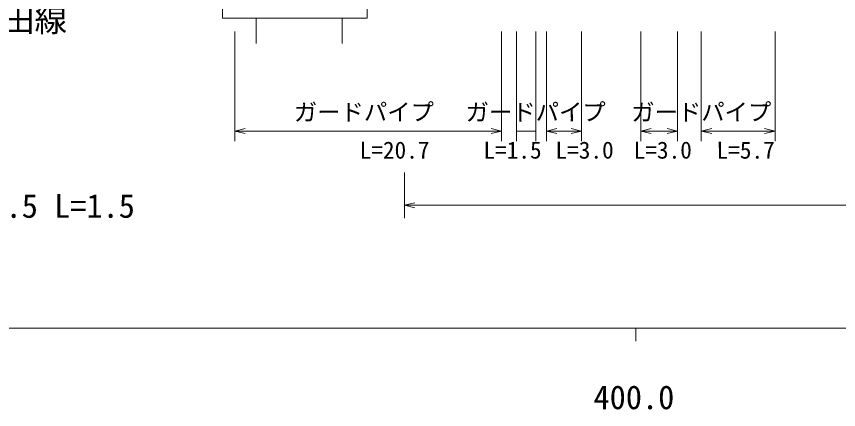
# Model space of a CAD drawing. Units: millimetres, scale not verified. Extents: x 40000 to 680000, y 20000 to 380000.
# Drawn here: x 420206 to 483633, y 198715 to 229047 of the extents above; entities that cross this region are included whole.
import ezdxf
from ezdxf.enums import TextEntityAlignment as Align

# ---------------------------------------------------------------- set-up
doc = ezdxf.new("R2010")
doc.units = ezdxf.units.MM
doc.header["$LTSCALE"] = 1000
doc.layers.add('M-BMK-HTXT', color=7, linetype='Continuous')
for name, color, linetype, lineweight in [('M-STR-HTXT', 7, 'Continuous', 13), ('M-STR-STRC', 7, 'Continuous', 13), ('M-TTL-BAND', 7, 'Continuous', 13)]:
    doc.layers.add(name, color=color, linetype=linetype, lineweight=lineweight)
doc.styles.add('ＭＳ ゴシック', font='')
doc.styles.get('ＭＳ ゴシック').set_extended_font_data('MS Gothic')

msp = doc.modelspace()

# ---------------------------------------------------------------- linework, layer by layer
at = {"layer": 'M-STR-HTXT'}
for p, q in [((437049, 227890), (437049, 219418)), ((457638, 227890), (457638, 219418)), ((458775, 227890), (458775, 219418)), ((460266, 227890), (460266, 219418)), ((461101, 227890), (461101, 219418)), ((463805, 227890), (463805, 219418)), ((468368, 227890), (468368, 219418)), ((471199, 227890), (471199, 219418)), ((473044, 227890), (473044, 219418)), ((478732, 227890), (478732, 219418)), ((437049, 220204), (437849, 220404)), ((437049, 220204), (457638, 220204)), ((437049, 220204), (437849, 220004)), ((457638, 220204), (456838, 220404)), ((457638, 220204), (456838, 220004)), ((458775, 220204), (460266, 220204)), ((461101, 220204), (461901, 220404)), ((461101, 220204), (463805, 220204)), ((461101, 220204), (461901, 220004)), ((463805, 220204), (463005, 220404)), ((463805, 220204), (463005, 220004)), ((468368, 220204), (469168, 220404)), ((468368, 220204), (471199, 220204)), ((468368, 220204), (469168, 220004)), ((471199, 220204), (470399, 220404)), ((471199, 220204), (470399, 220004)), ((473044, 220204), (473844, 220404)), ((473044, 220204), (478732, 220204)), ((473044, 220204), (473844, 220004)), ((478732, 220204), (477932, 220404)), ((478732, 220204), (477932, 220004)), ((450149, 216997), (450149, 213478)), ((450149, 214478), (450949, 214678)), ((450149, 214478), (568970, 214478)), ((450149, 214478), (450949, 214278))]:
    msp.add_line(p, q, dxfattribs=at)
at = {"layer": 'M-STR-STRC'}
for p, q in [((438702, 228925), (438702, 226963)), ((445338, 228925), (445338, 226963))]:
    msp.add_line(p, q, dxfattribs=at)
msp.add_lwpolyline([(436114, 231265), (447274, 231265), (447274, 228925), (436114, 228925)], close=True, dxfattribs=at)
at = {"layer": 'M-TTL-BAND'}
for p, q in [((40000, 205000), (579000, 205000)), ((468000, 205000), (468000, 204000))]:
    msp.add_line(p, q, dxfattribs=at)

# ---------------------------------------------------------------- texts
at = {"layer": 'M-BMK-HTXT', "style": 'ＭＳ ゴシック'}
msp.add_text('一般県道厳島早間田線', height=1833, dxfattribs=at).set_placement((411606, 227321), align=Align.BOTTOM_CENTER)
at = {"layer": 'M-STR-HTXT', "style": 'ＭＳ ゴシック'}
for s, p in [('ガードパイプ', (447013, 220613)), ('ガードパイプ', (460266, 220613)), ('ガードパイプ', (473044, 220613)), ('L=20.7', (449381, 217679)), ('L=1.5', (458481, 217679)), ('L=3.0', (464042, 217679)), ('L=3.0', (470071, 217679)), ('L=5.7', (476466, 217679))]:
    msp.add_text(s, height=1320, rotation=0.124, dxfattribs=at).set_placement(p, align=Align.BOTTOM_CENTER)
msp.add_text('L=4.0 L=2.5 L=1.5', height=1833, dxfattribs=at).set_placement((408147, 212960), align=Align.BOTTOM_LEFT)
at = {"layer": 'M-TTL-BAND', "style": 'ＭＳ ゴシック'}
msp.add_text('400.0', height=1833, dxfattribs=at).set_placement((467844, 198195), align=Align.BOTTOM_CENTER)

doc.saveas('drawing.dxf')
